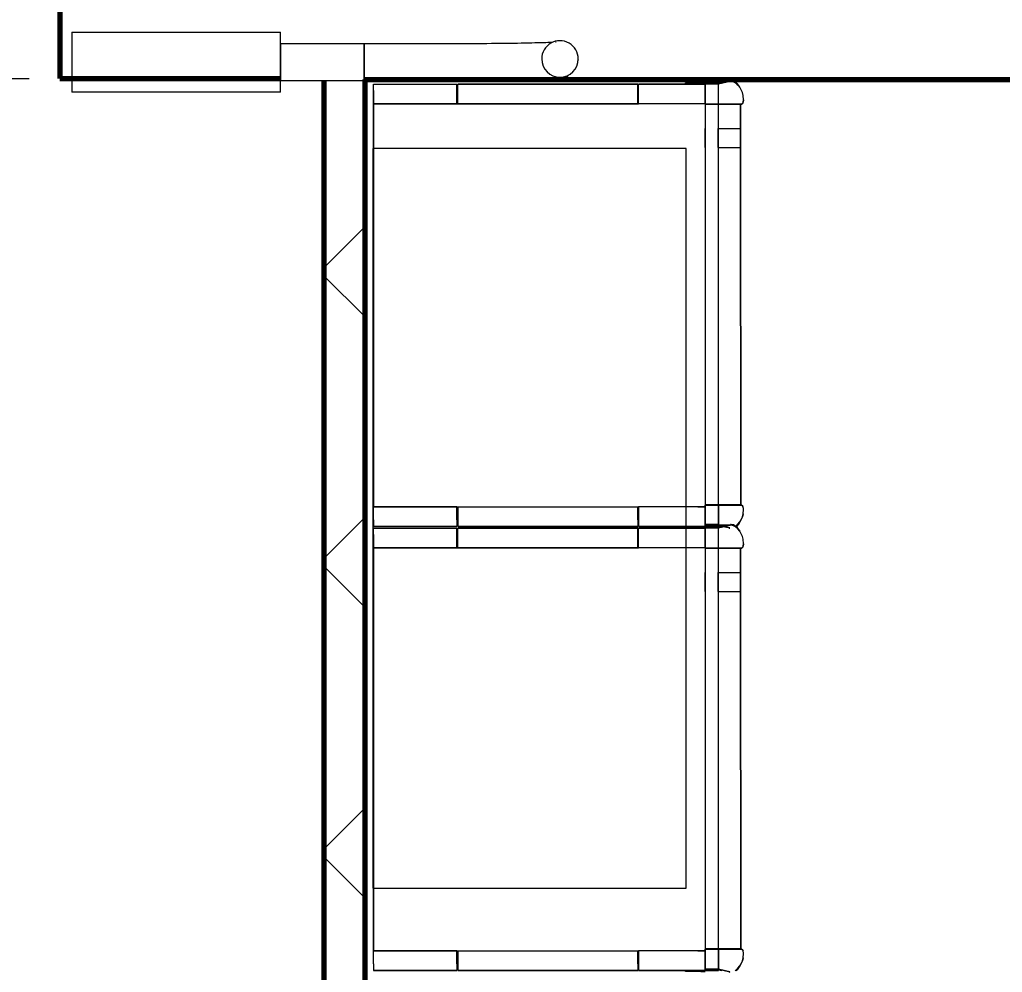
# Model space of a CAD drawing. Header units: millimetres. Extents: x -43239 to -23104, y -13901 to 9341.
# Drawn here: x -34318 to -31927, y 1478 to 3795 of the extents above; entities that cross this region are included whole.
import ezdxf

# ---------------------------------------------------------------- set-up
doc = ezdxf.new("R2010")
doc.units = ezdxf.units.MM
for name, color, linetype, lineweight in [('A-ANNO-DIMS', 211, 'Continuous', 9), ('A-ANNO-DIMS-50', 211, 'Continuous', 9), ('A-GENM', 13, 'Continuous', 9), ('A-WALL', 113, 'Continuous', 18), ('A-WALL-PATT', 111, 'Continuous', 70), ('E-ELEC-EQPM', 71, 'Continuous', 9), ('E-POWR-CNDT', 130, 'Continuous', 9), ('I-FURN', 30, 'Continuous', 9)]:
    doc.layers.add(name, color=color, linetype=linetype, lineweight=lineweight)
doc.styles.add('Trebuchet MS', font='trebuc.ttf', dxfattribs={"width": 0.8, "height": 112.5})
doc.dimstyles.new('Linear_-_2_25mm_Trebuchet_MS', dxfattribs={"dimscale": 304.8, "dimtxt": 115.981977, "dimasz": 0.164042, "dimexe": 0.246063, "dimexo": 0.246063, "dimgap": 0.049213, "dimtad": 1, "dimdec": 0, "dimzin": 0, "dimdsep": 46, "dimtxsty": 'Trebuchet MS', "dimblk1": 'OBLIQUE', "dimblk2": 'OBLIQUE', "dimsah": 1, "dimcen": 0.09, "dimdle": 0.164042, "dimazin": 0, "dimtfac": 1, "dimtdec": 4, "dimtix": 1, "dimtmove": 0, "dimatfit": 3, "dimfxl": 1, "dimtvp": 1, "dimtolj": 1, "dimtzin": 0, "dimarcsym": 2})

# ---------------------------------------------------------------- blocks, each defined once
blk = doc.blocks.new('Horno almacenamiento - Horno almacenamiento-3143644-Comedor')
at = {"layer": 'A-GENM'}
for p, q in [((-433.4, 531.1), (-437.7, 525.8)), ((-437.7, 525.8), (-433.4, 531.1)), ((-437.7, 525.8), (-436.3, 528.3)), ((-437.7, 525.8), (-436.3, 528.3)), ((-436.3, 528.3), (-432.9, 532.5)), ((-436.3, 528.3), (-432.9, 532.5)), ((-436.3, 528.3), (-434.7, 530.7)), ((-436.3, 528.3), (-434.7, 530.7)), ((-435.6, 529.2), (-434.7, 530.7)), ((-435.6, 529.2), (-434.7, 530.7)), ((-434.7, 530.7), (-432.3, 533.8)), ((-434.7, 530.7), (-432.3, 533.8)), ((-434.7, 530.7), (-433.1, 532.9)), ((-434.7, 530.7), (-433.1, 532.9)), ((-434.4, 530.7), (-433.1, 532.9)), ((-434.4, 530.7), (-433.1, 532.9)), ((-428.6, 535.6), (-433.4, 531.1)), ((-428.6, 535.6), (-433.4, 531.1)), ((-433.4, 531.1), (-432.9, 532.5)), ((-433.4, 531.1), (-432.9, 532.5)), ((-433.1, 532.9), (-431.5, 534.9)), ((-433.1, 532.9), (-431.3, 534.9)), ((-433.1, 532.9), (-431.5, 534.9)), ((-433.1, 532.9), (-431.3, 534.9)), ((-429.1, 535.9), (-432.9, 532.5)), ((-429.1, 535.9), (-432.9, 532.5)), ((-432.9, 532.5), (-432.3, 533.8)), ((-432.9, 532.5), (-432.3, 533.8)), ((-429.4, 536.3), (-432.3, 533.8)), ((-429.4, 536.3), (-432.3, 533.8)), ((-432.3, 533.8), (-431.5, 534.9)), ((-432.3, 533.8), (-431.5, 534.9)), ((-429.4, 536.9), (-431.5, 534.9)), ((-429.4, 536.9), (-431.5, 534.9)), ((-431.5, 534.9), (-430.7, 535.7)), ((-430.7, 535.7), (-431.5, 534.9)), ((-431.3, 534.9), (-430.7, 535.7)), ((-431.3, 534.9), (-430.7, 535.7)), ((-429.2, 537.1), (-430.7, 535.7)), ((-430.7, 535.7), (-429.2, 537.1)), ((-429.4, 536.9), (-429.2, 537.1)), ((-429.4, 536.9), (-429.2, 537.1)), ((-428.6, 536.9), (-429.4, 536.3)), ((-428.6, 536.9), (-429.4, 536.3)), ((-429.4, 536.3), (-429.4, 536.9)), ((-429.4, 536.3), (-429.4, 536.9)), ((-429.1, 535.9), (-429.4, 536.3)), ((-429.1, 535.9), (-429.4, 536.3)), ((-429, 536.9), (-429.2, 537.1)), ((-429, 536.9), (-429.2, 537.1)), ((-427, 537.1), (-429.1, 535.9)), ((-427, 537.1), (-429.1, 535.9)), ((-428.6, 535.6), (-429.1, 535.9)), ((-428.6, 535.6), (-429.1, 535.9)), ((-426.4, 537.1), (-428.6, 535.6)), ((-426.4, 537.1), (-428.6, 535.6)), ((-413.9, 540.3), (-386.2, 534)), ((-386.2, 534), (-413.9, 540.3)), ((-412.3, 540.5), (-413.5, 540.7)), ((-412.3, 540.5), (-413.5, 540.7)), ((-386.2, 535.6), (-393.8, 537)), ((-386.2, 535.6), (-393.8, 537)), ((-386.2, 535.6), (-386.2, 537)), ((-353.9, 537), (-386.2, 537)), ((-386.2, 537), (-353.9, 537)), ((-386.2, 537), (-386.2, 535.6)), ((-386.2, 534), (-386.2, 535.6)), ((-353.9, 535.6), (-386.2, 535.6)), ((-386.2, 535.6), (-353.9, 535.6)), ((-386.2, 535.6), (-386.2, 534)), ((-386.2, 484.6), (-386.2, 534)), ((-353.9, 534), (-386.2, 534)), ((-386.2, 534), (-386.2, 484.6)), ((-386.2, 534), (-353.9, 534)), ((-342.7, 539), (-353.9, 539)), ((-353.9, 539), (-342.7, 539)), ((-353.9, 537), (-353.9, 535.6)), ((-353.9, 535.6), (-353.9, 537)), ((-191.1, 536.6), (-353.9, 536.6)), ((-353.9, 536.6), (-191.1, 536.6)), ((-353.9, 535.6), (-353.9, 534)), ((-353.9, 534), (-353.9, 535.6)), ((-353.9, 484.6), (-353.9, 534)), ((-353.9, 534), (-353.9, 484.6)), ((-342.7, 539), (-305.6, 539)), ((-342.7, 539), (-342.7, 536.6)), ((-342.7, 539), (-305.6, 539)), ((-342.7, 539), (-342.7, 536.6)), ((-305.6, 539), (-305.6, 536.6)), ((-305.6, 536.6), (-305.6, 539)), ((-191.1, 520.8), (-191.1, 536.6)), ((-191.1, 520.8), (-191.1, 536.6)), ((-189.4, 520.8), (-189.4, 536.6)), ((-189.4, 520.8), (-189.4, 536.6)), ((-189.4, 536.6), (248, 536.6)), ((248, 536.6), (-189.4, 536.6)), ((248, 520.8), (248, 536.6)), ((248, 520.8), (248, 536.6)), ((250.3, 520.8), (250.3, 536.6)), ((250.3, 536.6), (453.4, 536.6)), ((250.3, 520.8), (250.3, 536.6)), ((453.4, 536.6), (250.3, 536.6)), ((453.4, 520.8), (453.4, 536.6)), ((453.4, 520.8), (453.4, 536.6)), ((-445.7, 506.1), (-446.5, 495.2)), ((-445.7, 506.1), (-446.5, 495.2)), ((-444, 513), (-445.7, 506.1)), ((-445.7, 506.1), (-444, 513)), ((-441.3, 519.7), (-444, 513)), ((-444, 513), (-441.3, 519.7)), ((-437.7, 525.8), (-441.3, 519.7)), ((-441.3, 519.7), (-437.7, 525.8)), ((-439, 523.5), (-438.7, 524.1)), ((-439, 523.5), (-438.7, 524.1)), ((-189.4, 520.8), (-191.1, 520.8)), ((-191.1, 520.8), (-191.1, 488.7)), ((-191.1, 488.7), (-191.1, 520.8)), ((-189.4, 520.8), (-191.1, 520.8)), ((-189.4, 520.8), (-189.4, 488.7)), ((-189.4, 488.7), (-189.4, 520.8)), ((250.3, 520.8), (248, 520.8)), ((248, 488.7), (248, 520.8)), ((248, 520.8), (248, 488.7)), ((250.3, 520.8), (248, 520.8)), ((250.3, 520.8), (250.3, 488.7)), ((250.3, 520.8), (250.3, 488.7)), ((453.4, 520.8), (453.4, 488.7)), ((453.4, 520.8), (453.4, 488.7)), ((-446.5, 495.2), (-446.6, 493.1)), ((-446.5, 495.2), (-446.6, 493.1)), ((-446.6, 493.1), (-446.4, 491.2)), ((-446.6, 493.1), (-446.4, 491.2)), ((-446.4, 491.2), (-445.8, 489.4)), ((-446.4, 491.2), (-445.8, 489.4)), ((-445, 487.8), (-445.8, 489.4)), ((-445.8, 489.4), (-445.6, 488.6)), ((-445.8, 489.4), (-445.6, 488.6)), ((-445.8, 489.4), (-445.6, 488.6)), ((-445.8, 489.4), (-445.6, 488.6)), ((-445.8, 489.4), (-445, 487.8)), ((-445.7, 488.9), (-445.3, 487.9)), ((-445.7, 488.9), (-445.4, 487.9)), ((-445.7, 488.9), (-445.3, 487.9)), ((-445.7, 488.9), (-445.4, 487.9)), ((-445.6, 488.6), (-445.4, 487.9)), ((-445.6, 488.6), (-445, 487.4)), ((-445.6, 488.6), (-445.4, 487.9)), ((-445.6, 488.6), (-445, 487.4)), ((-445.5, 488.6), (-444.8, 487.4)), ((-445.5, 488.6), (-445.3, 487.9)), ((-445.5, 488.6), (-444.8, 487.4)), ((-445.5, 488.6), (-445.3, 487.9)), ((-445.4, 487.9), (-445.1, 487.3)), ((-445.4, 487.9), (-444.9, 487)), ((-445.4, 487.9), (-445.1, 487.3)), ((-445.4, 487.9), (-444.9, 487)), ((-445.3, 487.9), (-444.8, 487)), ((-445.3, 487.9), (-445.1, 487.3)), ((-445.3, 487.9), (-444.8, 487)), ((-445.3, 487.9), (-445.1, 487.3)), ((-445.1, 487.3), (-444.7, 486.7)), ((-445.1, 487.3), (-444.8, 486.7)), ((-445.1, 487.3), (-444.7, 486.7)), ((-445.1, 487.3), (-444.8, 486.7)), ((-445, 487.8), (-443.9, 486.5)), ((-443.9, 486.5), (-445, 487.8)), ((-445, 487.4), (-444.9, 487)), ((-444.1, 486.3), (-445, 487.4)), ((-444.1, 486.3), (-445, 487.4)), ((-445, 487.4), (-444.9, 487)), ((-444.9, 487), (-444.8, 486.7)), ((-444.3, 486.2), (-444.9, 487)), ((-444.3, 486.2), (-444.9, 487)), ((-444.9, 487), (-444.8, 486.7)), ((-444.8, 487.4), (-444.8, 487)), ((-444.8, 487.4), (-444.8, 487)), ((-444.8, 487), (-444.7, 486.7)), ((-444, 486.2), (-444.8, 487)), ((-444, 486.2), (-444.8, 487)), ((-444.8, 487), (-444.7, 486.7)), ((-444.8, 486.7), (-444.6, 486.4)), ((-444.3, 486.1), (-444.8, 486.7)), ((-444.3, 486.1), (-444.8, 486.7)), ((-444.8, 486.7), (-444.6, 486.4)), ((-444.7, 486.7), (-444.6, 486.4)), ((-444.2, 486.1), (-444.7, 486.7)), ((-444.2, 486.1), (-444.7, 486.7)), ((-444.6, 486.4), (-444.7, 486.7)), ((-444.3, 486), (-444.6, 486.4)), ((-444.6, 486.4), (-444.3, 486)), ((-444.1, 486.3), (-444.3, 486.2)), ((-444.1, 486.3), (-444.3, 486.2)), ((-443.5, 485.6), (-444.3, 486.2)), ((-443.5, 485.6), (-444.3, 486.2)), ((-444.3, 486.2), (-444.3, 486.1)), ((-444.3, 486.2), (-444.3, 486.1)), ((-444.2, 486.1), (-444.3, 486)), ((-444.2, 486.1), (-444.3, 486)), ((-443.7, 485.5), (-444.3, 486.1)), ((-443.7, 485.5), (-444.3, 486.1)), ((-444.3, 486.1), (-444.3, 486)), ((-444.3, 486.1), (-444.3, 486)), ((-443.8, 485.5), (-444.3, 486)), ((-443.8, 485.5), (-444.3, 486)), ((-444, 486.2), (-444.2, 486.1)), ((-444, 486.2), (-444.2, 486.1)), ((-443.6, 485.5), (-444.2, 486.1)), ((-443.6, 485.5), (-444.2, 486.1)), ((-443.9, 486.5), (-444.1, 486.3)), ((-443.9, 486.5), (-444.1, 486.3)), ((-443.1, 485.5), (-444.1, 486.3)), ((-443.1, 485.5), (-444.1, 486.3)), ((-443.2, 485.6), (-444, 486.2)), ((-443.2, 485.6), (-444, 486.2)), ((-442.6, 485.5), (-443.9, 486.5)), ((-442.6, 485.5), (-443.9, 486.5)), ((-443.2, 485), (-443.8, 485.5)), ((-443.6, 485.5), (-443.8, 485.5)), ((-443.6, 485.5), (-443.8, 485.5)), ((-443.7, 485.5), (-443.8, 485.5)), ((-443.2, 485), (-443.8, 485.5)), ((-443.7, 485.5), (-443.8, 485.5)), ((-443.5, 485.6), (-443.7, 485.5)), ((-443.5, 485.6), (-443.7, 485.5)), ((-443.1, 485), (-443.7, 485.5)), ((-443.1, 485), (-443.7, 485.5)), ((-443.2, 485.6), (-443.6, 485.5)), ((-443.2, 485.6), (-443.6, 485.5)), ((-442.9, 485), (-443.6, 485.5)), ((-442.9, 485), (-443.6, 485.5)), ((-443.1, 485.5), (-443.5, 485.6)), ((-442.6, 485), (-443.5, 485.6)), ((-443.1, 485.5), (-443.5, 485.6)), ((-442.6, 485), (-443.5, 485.6)), ((-442.3, 485.1), (-443.2, 485.6)), ((-442.3, 485.1), (-443.2, 485.6)), ((-442.6, 484.6), (-443.2, 485)), ((-442.9, 485), (-443.2, 485)), ((-442.9, 485), (-443.2, 485)), ((-443.1, 485), (-443.2, 485)), ((-442.6, 484.6), (-443.2, 485)), ((-443.1, 485), (-443.2, 485)), ((-441.9, 485), (-443.1, 485.5)), ((-441.9, 485), (-443.1, 485.5)), ((-442.6, 485), (-443.1, 485)), ((-442.5, 484.6), (-443.1, 485)), ((-442.6, 485), (-443.1, 485)), ((-442.5, 484.6), (-443.1, 485)), ((-442.3, 485.1), (-442.9, 485)), ((-442.3, 485.1), (-442.9, 485)), ((-442.2, 484.6), (-442.9, 485)), ((-442.2, 484.6), (-442.9, 485)), ((-442.6, 485.5), (-441.1, 484.8)), ((-441.1, 484.8), (-442.6, 485.5)), ((-441.9, 485), (-442.6, 485)), ((-441.9, 484.6), (-442.6, 485)), ((-441.9, 485), (-442.6, 485)), ((-441.9, 484.6), (-442.6, 485)), ((-442.5, 484.6), (-442.6, 484.6)), ((-442.6, 484.6), (-442.2, 484.6)), ((-442.2, 484.6), (-442.6, 484.6)), ((-442.5, 484.6), (-442.6, 484.6)), ((-442.5, 484.6), (-441.9, 484.6)), ((-441.9, 484.6), (-442.5, 484.6)), ((-441.4, 484.6), (-442.3, 485.1)), ((-441.3, 485), (-442.3, 485.1)), ((-441.4, 484.6), (-442.3, 485.1)), ((-441.3, 485), (-442.3, 485.1)), ((-442.2, 484.6), (-441.4, 484.6)), ((-441.4, 484.6), (-442.2, 484.6)), ((-441.1, 484.8), (-441.9, 485)), ((-440.9, 484.6), (-441.9, 485)), ((-441.1, 484.8), (-441.9, 485)), ((-440.9, 484.6), (-441.9, 485)), ((-441.9, 484.6), (-440.9, 484.6)), ((-440.9, 484.6), (-441.9, 484.6)), ((-441.4, 484.6), (-440.1, 484.6)), ((-440.1, 484.6), (-441.4, 484.6)), ((-440.1, 484.6), (-441.3, 485)), ((-440.3, 484.8), (-441.3, 485)), ((-440.1, 484.6), (-441.3, 485)), ((-440.3, 484.8), (-441.3, 485)), ((-441.1, 484.8), (-439.4, 484.6)), ((-439.4, 484.6), (-441.1, 484.8)), ((-439.4, 484.6), (-440.9, 484.6)), ((-439.4, 484.6), (-440.9, 484.6)), ((-385.5, 483.1), (-440.6, 483.1)), ((-440.6, 483.1), (-439.6, -385.4)), ((-439.6, -385.4), (-440.6, 483.1)), ((-440.1, 484.6), (-439.4, 484.6)), ((-439.4, 484.6), (-440.1, 484.6)), ((-386.2, 484.6), (-439.4, 484.6)), ((-386.2, 484.6), (-439.4, 484.6)), ((-386.2, 483.9), (-390.9, 483.9)), ((-390.9, 483.9), (-390.9, 483.1)), ((-386.2, 483.9), (-390.9, 483.9)), ((-390.9, 483.9), (-390.9, 483.1)), ((-353.9, 484.6), (-386.2, 484.6)), ((-386.2, 484.6), (-353.9, 484.6)), ((-386.2, 483.1), (-386.2, 484.6)), ((-386.2, 484.6), (-386.2, 483.1)), ((-385.5, -385.4), (-385.5, 483.1)), ((-353.9, 483.1), (-385.5, 483.1)), ((-385.5, -385.4), (-385.5, 483.1)), ((-378.2, 483.1), (-378.2, 484.6)), ((-378.2, 484.6), (-378.2, 483.1)), ((-336, 488.7), (-353.9, 488.7)), ((-353.9, 488.7), (-336, 488.7)), ((-353.9, -490.6), (-353.9, 484.6)), ((-353.9, -385.4), (-353.9, 483.1)), ((-336, 488.7), (-191.1, 488.7)), ((-336, 488.7), (-191.1, 488.7)), ((-189.4, 493.5), (-191.1, 493.5)), ((-189.4, 488.7), (-191.1, 488.7)), ((-189.4, 488.7), (-191.1, 488.7)), ((248, 488.7), (-189.4, 488.7)), ((248, 488.7), (-189.4, 488.7)), ((250.3, 493.5), (248, 493.5)), ((250.3, 488.7), (248, 488.7)), ((250.3, 488.7), (248, 488.7)), ((453.4, 488.7), (250.3, 488.7)), ((250.3, 488.7), (453.4, 488.7)), ((453.4, -491.6), (453.4, 488.7)), ((453.4, 488.7), (453.4, -491.6)), ((-385.5, -385.4), (-439.6, -385.4)), ((-439.6, -385.4), (-439.5, -431.6)), ((-385.5, -385.4), (-439.6, -385.4)), ((-439.5, -431.6), (-439.6, -385.4)), ((-392.3, -385.4), (-427.9, -385.4)), ((-385.5, -385.4), (-385.5, -431.6)), ((-385.5, -431.6), (-385.5, -385.4)), ((-353.9, -385.4), (-353.9, -431.6)), ((-439.4, -490.3), (-439.5, -431.6)), ((-385.5, -431.6), (-439.5, -431.6)), ((-439.5, -431.6), (-439.4, -490.3)), ((-385.5, -431.6), (-439.5, -431.6)), ((-385.5, -490.3), (-385.5, -431.6)), ((-385.5, -490.3), (-385.5, -431.6)), ((-353.9, -490.3), (-353.9, -431.6)), ((-446.4, -497.2), (-446.6, -499.2)), ((-446.6, -499.2), (-446.4, -497.2)), ((-446.6, -499.2), (-446.5, -501.2)), ((-446.5, -501.2), (-446.6, -499.2)), ((-446.5, -501.2), (-445.7, -512.1)), ((-446.5, -501.2), (-445.7, -512.1)), ((-445.8, -495.4), (-446.4, -497.2)), ((-446.4, -497.2), (-445.8, -495.4)), ((-445, -493.8), (-445.8, -495.4)), ((-445.8, -495.4), (-445, -493.8)), ((-445.8, -495.4), (-445.6, -494.7)), ((-445.8, -495.4), (-445.6, -494.7)), ((-445.8, -495.4), (-445.6, -494.7)), ((-445.8, -495.4), (-445.6, -494.7)), ((-445.7, -495), (-445.3, -493.9)), ((-445.7, -495), (-445.3, -493.9)), ((-445.7, -495), (-445.4, -494)), ((-445.7, -495), (-445.4, -494)), ((-445.6, -494.7), (-445, -493.4)), ((-445.6, -494.7), (-445, -493.4)), ((-445.6, -494.7), (-445.4, -494)), ((-445.6, -494.7), (-445.4, -494)), ((-445.5, -494.6), (-444.8, -493.4)), ((-445.5, -494.6), (-444.8, -493.4)), ((-445.5, -494.6), (-445.3, -493.9)), ((-445.5, -494.6), (-445.3, -493.9)), ((-445.4, -494), (-444.9, -493)), ((-445.4, -494), (-444.9, -493)), ((-445.4, -494), (-445.1, -493.3)), ((-445.4, -494), (-445.1, -493.3)), ((-445.3, -493.9), (-444.8, -493)), ((-445.3, -493.9), (-444.8, -493)), ((-445.3, -493.9), (-445.1, -493.3)), ((-445.3, -493.9), (-445.1, -493.3)), ((-445.1, -493.3), (-444.7, -492.7)), ((-445.1, -493.3), (-444.8, -492.7)), ((-445.1, -493.3), (-444.8, -492.7)), ((-445.1, -493.3), (-444.7, -492.7)), ((-444.1, -492.4), (-445, -493.4)), ((-444.1, -492.4), (-445, -493.4)), ((-443.9, -492.5), (-445, -493.8)), ((-443.9, -492.5), (-445, -493.8)), ((-445, -493.4), (-444.9, -493)), ((-445, -493.4), (-444.9, -493)), ((-444.2, -492.3), (-444.9, -493)), ((-444.2, -492.3), (-444.9, -493)), ((-444.9, -493), (-444.8, -492.7)), ((-444.9, -493), (-444.8, -492.7)), ((-444.3, -492.1), (-444.8, -492.7)), ((-444.3, -492.1), (-444.8, -492.7)), ((-444, -492.3), (-444.8, -493)), ((-444, -492.3), (-444.8, -493)), ((-444.8, -492.7), (-444.6, -492.5)), ((-444.6, -492.5), (-444.8, -492.7)), ((-444.8, -493), (-444.7, -492.7)), ((-444.8, -493), (-444.7, -492.7)), ((-444.8, -493.4), (-444.8, -493)), ((-444.8, -493.4), (-444.8, -493)), ((-444.2, -492.1), (-444.7, -492.7)), ((-444.2, -492.1), (-444.7, -492.7)), ((-444.7, -492.7), (-444.6, -492.5)), ((-444.7, -492.7), (-444.6, -492.5)), ((-444.6, -492.5), (-444.3, -492)), ((-444.3, -492), (-444.6, -492.5)), ((-443.8, -491.5), (-444.3, -492)), ((-443.8, -491.5), (-444.3, -492)), ((-443.7, -491.6), (-444.3, -492.1)), ((-443.7, -491.6), (-444.3, -492.1)), ((-444.2, -492.1), (-444.3, -492)), ((-444.2, -492.1), (-444.3, -492)), ((-444.3, -492.1), (-444.3, -492)), ((-444.3, -492.1), (-444.3, -492)), ((-444.2, -492.3), (-444.3, -492.1)), ((-444.2, -492.3), (-444.3, -492.1)), ((-443.6, -491.6), (-444.2, -492.1)), ((-443.6, -491.6), (-444.2, -492.1)), ((-443.5, -491.6), (-444.2, -492.3)), ((-443.5, -491.6), (-444.2, -492.3)), ((-444, -492.3), (-444.2, -492.1)), ((-444, -492.3), (-444.2, -492.1)), ((-444.1, -492.4), (-444.2, -492.3)), ((-444.1, -492.4), (-444.2, -492.3)), ((-443.1, -491.6), (-444.1, -492.4)), ((-443.1, -491.6), (-444.1, -492.4)), ((-443.9, -492.5), (-444.1, -492.4)), ((-443.9, -492.5), (-444.1, -492.4)), ((-443.2, -491.6), (-444, -492.3)), ((-443.2, -491.6), (-444, -492.3)), ((-443.9, -492.5), (-442.6, -491.5)), ((-442.6, -491.5), (-443.9, -492.5)), ((-443.2, -491.1), (-443.8, -491.5)), ((-443.2, -491.1), (-443.8, -491.5)), ((-443.6, -491.6), (-443.8, -491.5)), ((-443.6, -491.6), (-443.8, -491.5)), ((-443.7, -491.6), (-443.8, -491.5)), ((-443.7, -491.6), (-443.8, -491.5)), ((-443.1, -491.1), (-443.7, -491.6)), ((-443.1, -491.1), (-443.7, -491.6)), ((-443.5, -491.6), (-443.7, -491.6)), ((-443.5, -491.6), (-443.7, -491.6)), ((-442.9, -491.1), (-443.6, -491.6)), ((-442.9, -491.1), (-443.6, -491.6)), ((-443.2, -491.6), (-443.6, -491.6)), ((-443.2, -491.6), (-443.6, -491.6)), ((-442.6, -491.1), (-443.5, -491.6)), ((-442.6, -491.1), (-443.5, -491.6)), ((-443.1, -491.6), (-443.5, -491.6)), ((-443.1, -491.6), (-443.5, -491.6)), ((-442.6, -490.6), (-443.2, -491.1)), ((-442.6, -490.6), (-443.2, -491.1)), ((-442.9, -491.1), (-443.2, -491.1)), ((-442.3, -491.1), (-443.2, -491.6)), ((-442.3, -491.1), (-443.2, -491.6)), ((-442.9, -491.1), (-443.2, -491.1)), ((-443.1, -491.1), (-443.2, -491.1)), ((-443.1, -491.1), (-443.2, -491.1)), ((-442.5, -490.6), (-443.1, -491.1)), ((-442.5, -490.6), (-443.1, -491.1)), ((-441.9, -491), (-443.1, -491.6)), ((-441.9, -491), (-443.1, -491.6)), ((-442.6, -491.1), (-443.1, -491.1)), ((-442.6, -491.1), (-443.1, -491.1)), ((-442.2, -490.6), (-442.9, -491.1)), ((-442.2, -490.6), (-442.9, -491.1)), ((-442.3, -491.1), (-442.9, -491.1)), ((-442.3, -491.1), (-442.9, -491.1)), ((-442.2, -490.6), (-442.6, -490.6)), ((-442.6, -490.6), (-442.5, -490.6)), ((-442.2, -490.6), (-442.6, -490.6)), ((-441.9, -490.6), (-442.6, -491.1)), ((-441.9, -490.6), (-442.6, -491.1)), ((-442.5, -490.6), (-442.6, -490.6)), ((-441.1, -490.8), (-442.6, -491.5)), ((-441.1, -490.8), (-442.6, -491.5)), ((-441.9, -491), (-442.6, -491.1)), ((-441.9, -491), (-442.6, -491.1)), ((-441.9, -490.6), (-442.5, -490.6)), ((-441.9, -490.6), (-442.5, -490.6)), ((-441.4, -490.6), (-442.3, -491.1)), ((-441.4, -490.6), (-442.3, -491.1)), ((-441.3, -491.1), (-442.3, -491.1)), ((-441.3, -491.1), (-442.3, -491.1)), ((-441.4, -490.6), (-442.2, -490.6)), ((-441.4, -490.6), (-442.2, -490.6)), ((-441.9, -490.6), (-440.9, -490.6)), ((-440.9, -490.6), (-441.9, -491)), ((-440.9, -490.6), (-441.9, -490.6)), ((-440.9, -490.6), (-441.9, -491)), ((-441.1, -490.8), (-441.9, -491)), ((-441.1, -490.8), (-441.9, -491)), ((-441.4, -490.6), (-440.1, -490.6)), ((-440.1, -490.6), (-441.4, -490.6)), ((-440.1, -490.6), (-441.3, -491.1)), ((-440.1, -490.6), (-441.3, -491.1)), ((-440.3, -490.8), (-441.3, -491.1)), ((-440.3, -490.8), (-441.3, -491.1)), ((-439.4, -490.6), (-441.1, -490.8)), ((-439.4, -490.6), (-441.1, -490.8)), ((-440.9, -490.6), (-439.4, -490.6)), ((-439.4, -490.6), (-440.9, -490.6)), ((-440.1, -490.6), (-439.4, -490.6)), ((-439.4, -490.6), (-440.1, -490.6)), ((-385.5, -490.3), (-439.4, -490.3)), ((-439.4, -490.6), (-386.2, -490.6)), ((-386.2, -490.6), (-439.4, -490.6)), ((-387.5, -490.3), (-388.8, -490.6)), ((-387.5, -490.3), (-388.8, -490.6)), ((-386.2, -490.6), (-386.2, -540)), ((-386.2, -490.6), (-353.9, -490.6)), ((-353.9, -490.6), (-386.2, -490.6)), ((-386.2, -490.6), (-386.2, -540)), ((-385.5, -490.3), (-353.9, -490.3)), ((-353.9, -490.6), (-353.9, -540)), ((-353.9, -540), (-353.9, -490.6)), ((-353.9, -491.6), (-336, -491.6)), ((-353.9, -491.6), (-336, -491.6)), ((-336, -491.6), (-191.1, -491.6)), ((-336, -491.6), (-191.1, -491.6)), ((-189.4, -491.6), (-191.1, -491.6)), ((-189.4, -491.6), (-191.1, -491.6)), ((-191.1, -491.6), (-191.1, -523.6)), ((-191.1, -491.6), (-191.1, -523.6)), ((-191.1, -498), (-189.6, -498)), ((-189.4, -491.6), (248, -491.6)), ((248, -491.6), (-189.4, -491.6)), ((-189.4, -491.6), (-189.4, -523.6)), ((-189.4, -523.6), (-189.4, -491.6)), ((250.4, -491.6), (248, -491.6)), ((250.4, -491.6), (248, -491.6)), ((248, -491.6), (248, -523.6)), ((248, -491.6), (248, -523.6)), ((248, -498), (250.4, -498)), ((250.4, -523.6), (250.4, -491.6)), ((250.4, -491.6), (453.4, -491.6)), ((453.4, -491.6), (250.4, -491.6)), ((250.4, -491.6), (250.4, -523.6)), ((453.4, -491.6), (453.4, -523.6)), ((453.4, -523.6), (453.4, -491.6)), ((-445.7, -512.1), (-444, -519.1)), ((-445.7, -512.1), (-444, -519.1)), ((-444, -519.1), (-441.3, -525.7)), ((-444, -519.1), (-441.3, -525.7)), ((-441.3, -525.7), (-437.7, -531.8)), ((-441.3, -525.7), (-437.7, -531.8)), ((-191.1, -523.6), (-189.4, -523.6)), ((-191.1, -523.6), (-191.1, -539.4)), ((-191.1, -523.6), (-191.1, -539.4)), ((-189.4, -523.6), (-191.1, -523.6)), ((-189.4, -523.6), (-189.4, -539.4)), ((-189.4, -523.6), (-189.4, -539.4)), ((248, -523.6), (250.4, -523.6)), ((248, -523.6), (248, -539.4)), ((248, -523.6), (248, -539.4)), ((250.4, -523.6), (248, -523.6)), ((250.4, -539.4), (250.4, -523.6)), ((250.4, -523.6), (250.4, -539.4)), ((453.4, -523.6), (453.4, -539.4)), ((453.4, -523.6), (453.4, -539.4)), ((-433.4, -537.2), (-437.7, -531.8)), ((-437.7, -531.8), (-436.3, -534.4)), ((-437.7, -531.8), (-436.3, -534.4)), ((-437.7, -531.8), (-433.4, -537.2)), ((-436.3, -534.4), (-432.9, -538.5)), ((-436.3, -534.4), (-434.7, -536.7)), ((-436.3, -534.4), (-434.7, -536.7)), ((-436.3, -534.4), (-432.9, -538.5)), ((-435.6, -535.2), (-434.7, -536.7)), ((-435.6, -535.2), (-434.7, -536.7)), ((-434.7, -536.7), (-432.3, -539.8)), ((-434.7, -536.7), (-433.1, -538.9)), ((-434.7, -536.7), (-433.1, -538.9)), ((-434.7, -536.7), (-432.3, -539.8)), ((-434.4, -536.7), (-433.1, -538.9)), ((-434.4, -536.7), (-433.1, -538.9)), ((-433.4, -537.2), (-428.6, -541.6)), ((-433.4, -537.2), (-432.9, -538.5)), ((-428.6, -541.6), (-433.4, -537.2)), ((-433.4, -537.2), (-432.9, -538.5)), ((-433.1, -538.9), (-431.5, -541)), ((-433.1, -538.9), (-431.3, -541)), ((-433.1, -538.9), (-431.3, -541)), ((-433.1, -538.9), (-431.5, -541)), ((-432.9, -538.5), (-432.3, -539.8)), ((-429.1, -541.9), (-432.9, -538.5)), ((-429.1, -541.9), (-432.9, -538.5)), ((-432.9, -538.5), (-432.3, -539.8)), ((-432.3, -539.8), (-431.5, -541)), ((-429.4, -542.4), (-432.3, -539.8)), ((-429.4, -542.4), (-432.3, -539.8)), ((-432.3, -539.8), (-431.5, -541)), ((-431.5, -541), (-430.7, -541.7)), ((-431.5, -541), (-429.4, -542.9)), ((-429.4, -542.9), (-431.5, -541)), ((-431.5, -541), (-430.7, -541.7)), ((-431.3, -541), (-430.7, -541.7)), ((-429, -542.9), (-431.3, -541)), ((-429, -542.9), (-431.3, -541)), ((-430.7, -541.7), (-431.3, -541)), ((-430.7, -541.7), (-429.2, -543.2)), ((-429.2, -543.2), (-430.7, -541.7)), ((-429.1, -541.9), (-429.4, -542.4)), ((-429.1, -541.9), (-429.4, -542.4)), ((-426.3, -544.5), (-429.4, -542.4)), ((-426.3, -544.5), (-429.4, -542.4)), ((-429.4, -542.4), (-429.4, -542.9)), ((-429.4, -542.4), (-429.4, -542.9)), ((-427, -544.7), (-429.4, -542.9)), ((-427, -544.7), (-429.4, -542.9)), ((-429.4, -542.9), (-429.2, -543.2)), ((-429.4, -542.9), (-429.2, -543.2)), ((-429, -542.9), (-429.2, -543.2)), ((-429, -542.9), (-429.2, -543.2)), ((-427.1, -544.9), (-429.2, -543.2)), ((-427.1, -544.9), (-429.2, -543.2)), ((-428.6, -541.6), (-429.1, -541.9)), ((-428.6, -541.6), (-429.1, -541.9)), ((-425, -544.5), (-429.1, -541.9)), ((-425, -544.5), (-429.1, -541.9)), ((-428.6, -541.6), (-423.4, -545)), ((-423.4, -545), (-428.6, -541.6)), ((-424.8, -546.5), (-427.1, -544.9)), ((-424.8, -546.5), (-427.1, -544.9)), ((-426.3, -544.5), (-427, -544.7)), ((-426.3, -544.5), (-427, -544.7)), ((-424.7, -546.4), (-427, -544.7)), ((-424.7, -546.4), (-427, -544.7)), ((-425, -544.5), (-426.3, -544.5)), ((-423.3, -546.4), (-426.3, -544.5)), ((-423.3, -546.4), (-426.3, -544.5)), ((-425, -544.5), (-426.3, -544.5)), ((-423.4, -545), (-425, -544.5)), ((-420.9, -546.4), (-425, -544.5)), ((-420.9, -546.4), (-425, -544.5)), ((-423.4, -545), (-425, -544.5)), ((-422.3, -548), (-424.8, -546.5)), ((-422.3, -548), (-424.8, -546.5)), ((-423.3, -546.4), (-424.7, -546.4)), ((-422, -548), (-424.7, -546.4)), ((-422, -548), (-424.7, -546.4)), ((-423.3, -546.4), (-424.7, -546.4)), ((-423.4, -545), (-418, -547.2)), ((-418, -547.2), (-423.4, -545)), ((-420.9, -546.4), (-423.3, -546.4)), ((-420.3, -548), (-423.3, -546.4)), ((-420.3, -548), (-423.3, -546.4)), ((-420.9, -546.4), (-423.3, -546.4)), ((-420.3, -548), (-422, -548)), ((-420.3, -548), (-422, -548)), ((-417.1, -548), (-420.9, -546.4)), ((-418, -547.2), (-420.9, -546.4)), ((-417.1, -548), (-420.9, -546.4)), ((-418, -547.2), (-420.9, -546.4)), ((-417.1, -548), (-420.3, -548)), ((-417.1, -548), (-420.3, -548)), ((-418, -547.2), (-386.2, -540)), ((-386.2, -540), (-418, -547.2)), ((-417, -547.4), (-418, -547.2)), ((-417, -547.4), (-418, -547.2)), ((-416.4, -548), (-417.1, -548)), ((-417.1, -548), (-416.4, -548)), ((-417.1, -548), (-416.4, -548)), ((-416.4, -548), (-417.1, -548)), ((-416.4, -548), (-417.1, -548)), ((-416.4, -548), (-417.1, -548)), ((-386.2, -541.6), (-417, -547.4)), ((-386.2, -541.6), (-417, -547.4)), ((-416.3, -547.5), (-417, -547.4)), ((-416.3, -547.5), (-417, -547.4)), ((-415.8, -547.9), (-416.4, -548)), ((-415.8, -547.9), (-416.4, -548)), ((-386.2, -543.1), (-416.3, -547.5)), ((-386.2, -543.1), (-416.3, -547.5)), ((-415.8, -547.7), (-416.3, -547.5)), ((-415.8, -547.7), (-416.3, -547.5)), ((-386.2, -544.4), (-415.8, -547.7)), ((-386.2, -544.4), (-415.8, -547.7)), ((-386.2, -547.4), (-415.8, -547.9)), ((-386.2, -547.4), (-415.8, -547.9)), ((-415.8, -547.7), (-415.5, -547.8)), ((-415.8, -547.7), (-415.5, -547.8)), ((-415.8, -547.9), (-415.6, -547.9)), ((-415.6, -547.9), (-415.8, -547.9)), ((-386.2, -546.6), (-415.6, -547.9)), ((-386.2, -546.6), (-415.6, -547.9)), ((-415.6, -547.9), (-415.5, -547.8)), ((-415.5, -547.8), (-415.6, -547.9)), ((-386.2, -545.6), (-415.5, -547.8)), ((-386.2, -545.6), (-415.5, -547.8)), ((-353.9, -540), (-386.2, -540)), ((-386.2, -540), (-386.2, -541.6)), ((-386.2, -540), (-353.9, -540)), ((-386.2, -541.6), (-386.2, -540)), ((-386.2, -541.6), (-353.9, -541.6)), ((-386.2, -541.6), (-386.2, -543.1)), ((-386.2, -541.6), (-353.9, -541.6)), ((-386.2, -543.1), (-386.2, -541.6)), ((-386.2, -543.1), (-353.9, -543.1)), ((-386.2, -543.1), (-386.2, -544.4)), ((-386.2, -543.1), (-353.9, -543.1)), ((-386.2, -544.4), (-386.2, -543.1)), ((-386.2, -544.4), (-353.9, -544.4)), ((-386.2, -544.4), (-386.2, -545.6)), ((-386.2, -544.4), (-353.9, -544.4)), ((-386.2, -545.6), (-386.2, -544.4)), ((-386.2, -545.6), (-353.9, -545.6)), ((-386.2, -545.6), (-386.2, -546.6)), ((-386.2, -545.6), (-353.9, -545.6)), ((-386.2, -546.6), (-386.2, -545.6)), ((-386.2, -546.6), (-353.9, -546.6)), ((-386.2, -546.6), (-386.2, -547.4)), ((-386.2, -546.6), (-353.9, -546.6)), ((-386.2, -547.4), (-386.2, -546.6)), ((-386.2, -547.4), (-353.9, -547.4)), ((-386.2, -547.4), (-386.2, -547.8)), ((-386.2, -547.4), (-353.9, -547.4)), ((-386.2, -547.8), (-386.2, -547.4)), ((-386.2, -547.8), (-353.9, -547.8)), ((-386.2, -547.8), (-386.2, -548)), ((-386.2, -547.8), (-353.9, -547.8)), ((-386.2, -548), (-386.2, -547.8)), ((-386.2, -548), (-353.9, -548)), ((-386.2, -548), (-353.9, -548)), ((-353.9, -539.4), (-191.1, -539.4)), ((-191.1, -539.4), (-353.9, -539.4)), ((-353.9, -540), (-353.9, -541.6)), ((-353.9, -541.6), (-353.9, -540)), ((-353.9, -543.1), (-353.9, -541.6)), ((-353.9, -543.1), (-353.9, -541.6)), ((-342.7, -542.9), (-353.9, -542.9)), ((-353.9, -542.9), (-342.7, -542.9)), ((-353.9, -544.4), (-353.9, -543.1)), ((-353.9, -544.4), (-353.9, -543.1)), ((-353.9, -545.6), (-353.9, -544.4)), ((-353.9, -545.6), (-353.9, -544.4)), ((-353.9, -545.6), (-353.9, -546.6)), ((-353.9, -546.6), (-353.9, -545.6)), ((-353.9, -546.6), (-353.9, -547.4)), ((-353.9, -547.4), (-353.9, -546.6)), ((-353.9, -547.4), (-353.9, -547.8)), ((-353.9, -547.8), (-353.9, -547.4)), ((-353.9, -548), (-353.9, -547.8)), ((-353.9, -548), (-353.9, -547.8)), ((-342.7, -539.4), (-342.7, -542.9)), ((-342.7, -539.4), (-342.7, -542.9)), ((-342.7, -542.9), (-305.6, -542.9)), ((-342.7, -542.9), (-305.6, -542.9)), ((-305.6, -539.4), (-305.6, -542.9)), ((-305.6, -542.9), (-305.6, -539.4)), ((248, -539.4), (-189.4, -539.4)), ((-189.4, -539.4), (248, -539.4)), ((453.4, -539.4), (250.4, -539.4)), ((453.4, -539.4), (250.4, -539.4))]:
    blk.add_line(p, q, dxfattribs=at)
blk = doc.blocks.new('Lighting and Appliance Panelboard - 208V MCB - 225 A-3394920-Comedor')
at = {"layer": 'E-ELEC-EQPM'}
for p, q in [((-34191.4, 3764.9), (-33683.4, 3764.9)), ((-34191.4, 3764.9), (-34191.4, 3618.9)), ((-33683.4, 3618.9), (-33683.4, 3764.9)), ((-33683.4, 3618.9), (-34191.4, 3618.9))]:
    blk.add_line(p, q, dxfattribs=at)
blk = doc.blocks.new('M_Conduit Elbow - Aluminum - Standard-3385876-Comedor')
at = {"layer": 'E-POWR-CNDT'}
for p, q in [((-33333.6, 3736.3), (-33479.6, 3736.3)), ((-33479.6, 3736.3), (-33479.6, 3692.6)), ((-33012.5, 3740.7), (-33014.1, 3740.6)), ((-33479.6, 3692.6), (-33479.6, 3647.4)), ((-33047.8, 3699.9), (-33047.8, 3697.4)), ((-32958.9, 3697.4), (-32959.3, 3696.8)), ((-32958.9, 3697.4), (-32958.9, 3699.9)), ((-33479.6, 3647.4), (-33333.6, 3647.4))]:
    blk.add_line(p, q, dxfattribs=at)
at = {"layer": 'E-POWR-CNDT', "flags": 128}
for points in [[(-33021.3, 3740.1), (-33023.4, 3740), (-33027.7, 3739.8), (-33032.5, 3739.6), (-33037.8, 3739.4), (-33043.7, 3739.2), (-33050, 3739), (-33056.8, 3738.9), (-33064.1, 3738.7), (-33071.8, 3738.5), (-33079.9, 3738.3), (-33088.4, 3738.2), (-33097.4, 3738), (-33106.7, 3737.8), (-33116.4, 3737.7), (-33126.5, 3737.6), (-33136.8, 3737.4), (-33147.5, 3737.3), (-33158.5, 3737.2), (-33169.8, 3737.1), (-33181.4, 3736.9), (-33193.2, 3736.8), (-33205.2, 3736.8), (-33217.4, 3736.7), (-33229.8, 3736.6), (-33242.4, 3736.5), (-33255.2, 3736.5), (-33268, 3736.4), (-33281, 3736.4), (-33294, 3736.4), (-33307.1, 3736.3), (-33320.3, 3736.3), (-33333.5, 3736.3), (-33333.6, 3736.3)], [(-32983.7, 3660.3), (-32986.4, 3656.2), (-32995.3, 3653.5), (-32999.6, 3652.7), (-33003, 3652.3), (-33006.3, 3652), (-33009.8, 3651.7), (-33013.6, 3651.5), (-33017.9, 3651.3), (-33022.5, 3651.1), (-33027.7, 3650.8), (-33033.2, 3650.6), (-33039.2, 3650.4), (-33045.7, 3650.2), (-33052.6, 3650), (-33059.9, 3649.8), (-33067.7, 3649.7), (-33075.9, 3649.5), (-33084.5, 3649.3), (-33093.4, 3649.2), (-33102.8, 3649), (-33112.5, 3648.8), (-33122.6, 3648.7), (-33132.9, 3648.6), (-33143.7, 3648.4), (-33154.7, 3648.3), (-33166, 3648.2), (-33177.5, 3648.1), (-33189.3, 3648), (-33201.4, 3647.9), (-33213.6, 3647.8), (-33226.1, 3647.7), (-33238.7, 3647.7), (-33251.4, 3647.6), (-33264.3, 3647.5), (-33277.3, 3647.5), (-33290.4, 3647.5), (-33303.5, 3647.4), (-33316.8, 3647.4), (-33330, 3647.4), (-33333.6, 3647.4)]]:
    blk.add_lwpolyline(points, dxfattribs=at)
at = {"layer": 'E-POWR-CNDT'}
for start_param, end_param in [(0, 3.141593), (3.141593, 6.283185)]:
    blk.add_ellipse((-33003.4, 3699.9), major_axis=(44.4, 0), ratio=0.999859, start_param=start_param, end_param=end_param, dxfattribs=at)
blk = doc.blocks.new('Table-Rectangular - 1_8m-2590732-Comedor')
at = {"layer": 'I-FURN'}
for p, q in [((900, 381), (-900, 381)), ((-900, 381), (-900, -381)), ((900, -381), (900, 381)), ((-900, -381), (900, -381))]:
    blk.add_line(p, q, dxfattribs=at)
blk = doc.blocks.new('DIMBLOCK8-Comedor')
at = {"layer": 'A-ANNO-DIMS-50'}
for p, q in [((-36049.7, 3702.4), (-36049.7, -8993.7)), ((-36049.7, 3652.4), (-36124.7, 3652.4)), ((-36049.7, 3652.4), (-34294.9, 3652.4)), ((-36049.7, -8943.7), (-36089.4, -8943.7)), ((-36049.7, -8943.7), (-35974.7, -8943.7))]:
    blk.add_line(p, q, dxfattribs=at)
at = {"layer": 'A-ANNO-DIMS-50', "lineweight": 70}
for p, q in [((-36049.7, 3652.4), (-36074.7, 3677.4)), ((-36049.7, 3652.4), (-36024.7, 3627.4)), ((-36049.7, -8943.7), (-36074.7, -8918.7)), ((-36049.7, -8943.7), (-36024.7, -8968.7))]:
    blk.add_line(p, q, dxfattribs=at)
at = {"layer": 'A-ANNO-DIMS-50', "color": 0, "insert": (-36208.7, -2793.1), "char_height": 112.5, "width": 353.843, "attachment_point": 1, "rotation": 90, "line_spacing_factor": 1.048425, "style": 'Trebuchet MS'}
blk.add_mtext('12596', dxfattribs=at)
blk = doc.blocks.new('_Oblique')
at = {"color": 0, "linetype": 'ByBlock', "lineweight": -2}
blk.add_line((-0.5, -0.5), (0.5, 0.5), dxfattribs=at)

msp = doc.modelspace()

# ---------------------------------------------------------------- hatches: boundary and pattern name
at = {"layer": 'A-WALL-PATT', "lineweight": 9}
h = msp.add_hatch(dxfattribs=at)
h.set_pattern_fill('FP1_4', color=256, style=0, pattern_type=2)
h.set_pattern_definition([(45, (0, 0), (-353.5534, 353.5534), []), (135, (0, 0), (-353.5534, -353.5534), [])])
h.paths.add_polyline_path([(-33577.6, -617.6), (-33477.6, -617.6), (-33477.6, 698.3), (-33577.6, 698.3), (-33577.6, -463.9)])
h.paths.add_polyline_path([(-33560.4, 712.5), (-33477.6, 712.5), (-33477.6, 938.2), (-33560.4, 938.2), (-33569.3, 934.4), (-33573.1, 925.5), (-33573.1, 725.2), (-33569.3, 716.2)])
h.paths.add_polyline_path([(-33477.6, 952.4), (-33477.6, 3649.8), (-33479.6, 3649.8), (-33479.6, 3647.4), (-33577.6, 3647.4), (-33577.6, 952.4), (-33560.4, 952.4)])

# ---------------------------------------------------------------- linework, layer by layer
at = {"layer": 'A-WALL', "lineweight": 70}
for p, q in [((-34219.9, 3894.3), (-34219.9, 3652.4)), ((-34219.9, 3652.4), (-33683.4, 3652.4)), ((-33577.6, 3647.4), (-33577.6, 952.4)), ((-33477.6, 3649.8), (-31270, 3649.8)), ((-33477.6, 952.4), (-33477.6, 3649.8))]:
    msp.add_line(p, q, dxfattribs=at)
at = {"layer": 'A-WALL'}
msp.add_line((-33477.6, 3649.8), (-33479.6, 3649.8), dxfattribs=at)
at = {"layer": 'E-POWR-CNDT'}
for p, q in [((-33479.6, 3736.3), (-33683.4, 3736.3)), ((-33683.4, 3736.3), (-33683.4, 3647.4)), ((-33479.6, 3647.4), (-33479.6, 3736.3)), ((-33683.4, 3647.4), (-33479.6, 3647.4))]:
    msp.add_line(p, q, dxfattribs=at)

# ---------------------------------------------------------------- block references
at = {"layer": 'A-GENM', "rotation": 180}
for p in [(-33003.6, 3099.2), (-33003.6, 2019.2)]:
    msp.add_blockref('Horno almacenamiento - Horno almacenamiento-3143644-Comedor', p, dxfattribs=at)
at = {"layer": 'E-ELEC-EQPM'}
msp.add_blockref('Lighting and Appliance Panelboard - 208V MCB - 225 A-3394920-Comedor', (0, 0), dxfattribs=at)
at = {"layer": 'E-POWR-CNDT'}
msp.add_blockref('M_Conduit Elbow - Aluminum - Standard-3385876-Comedor', (0, 0), dxfattribs=at)
at = {"layer": 'I-FURN', "rotation": 90}
msp.add_blockref('Table-Rectangular - 1_8m-2590732-Comedor', (-33077.6, 2582.3), dxfattribs=at)

# ---------------------------------------------------------------- dimensions: what is measured, and where the dimension line sits
at = {"layer": 'A-ANNO-DIMS'}
dim = msp.add_linear_dim(base=(-36049.7, -8943.7), p1=(-34219.9, 3652.4), p2=(-36014.4, -8943.7), angle=90, dimstyle='Linear_-_2_25mm_Trebuchet_MS', override={"dimpost": '<>', "dimfxl": 12723.349745}, dxfattribs=at)
dim.commit()
dim.dimension.update_dxf_attribs({"geometry": 'DIMBLOCK8-Comedor', "text_midpoint": (-36122.2, -2645.7)})

doc.saveas('drawing.dxf')
